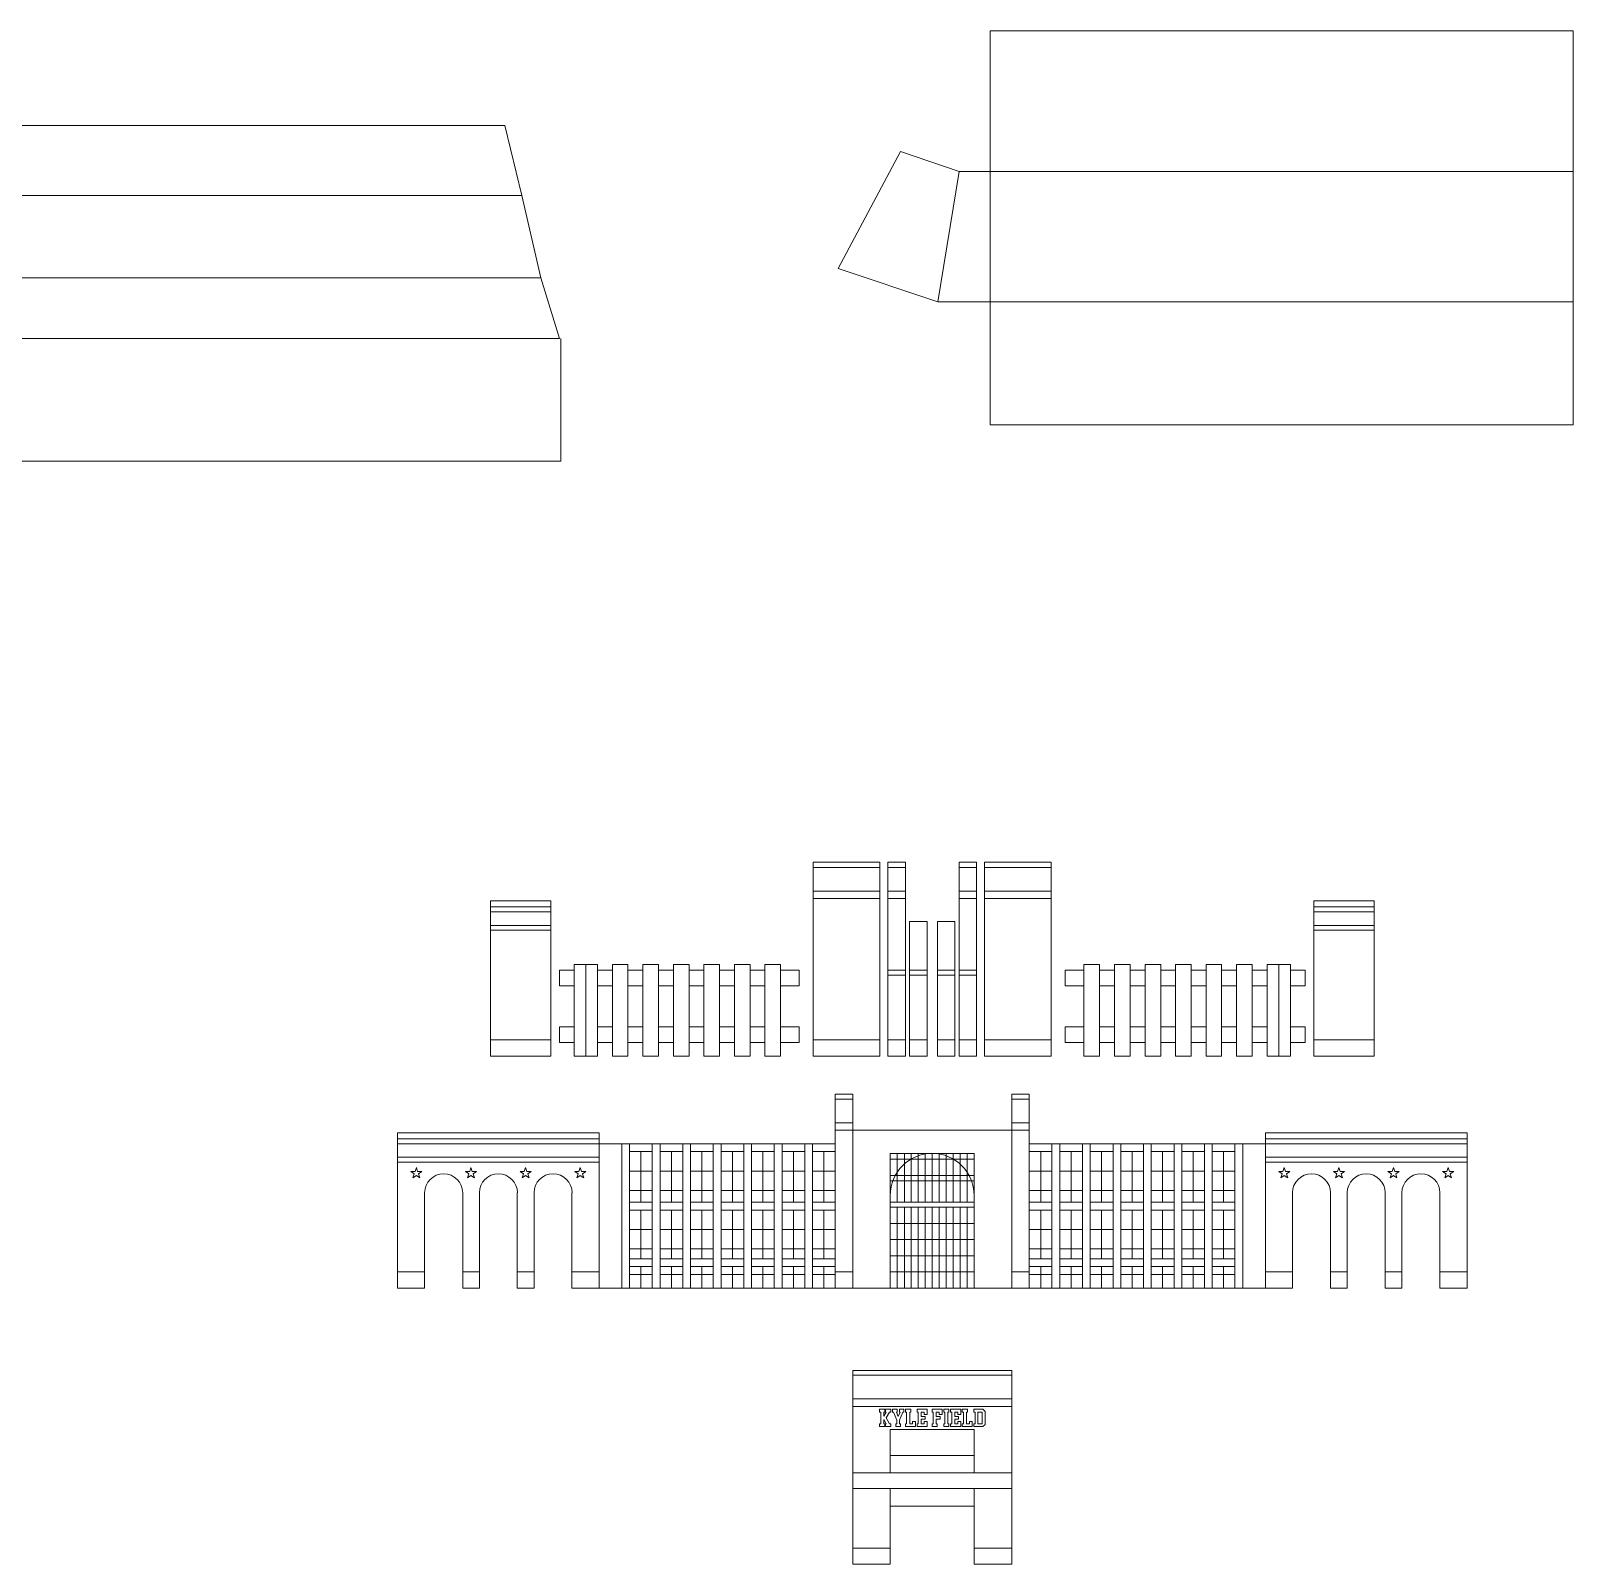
# Model space of a CAD drawing. Header units: inches. Extents: x -1530 to 385, y -443 to 699.
# Drawn here: x 107.73 to 118.02, y -25.13 to -14.9 of the extents above; entities that cross this region are included whole.
import ezdxf

# ---------------------------------------------------------------- set-up
doc = ezdxf.new("R2010")
doc.units = ezdxf.units.IN
doc.header["$LTSCALE"] = 0.5
doc.header["$MEASUREMENT"] = 0
for name, color, linetype, lineweight in [('03Cut', 5, 'Continuous', 0), ('04Score', 2, 'Continuous', 0), ('05Extra1', 6, 'Continuous', 0)]:
    doc.layers.add(name, color=color, linetype=linetype, lineweight=lineweight)

msp = doc.modelspace()

# ---------------------------------------------------------------- linework, layer by layer
at = {"layer": '03Cut'}
for p, q in [((114.13, -14.9), (118.021, -14.9)), ((114.13, -14.9), (114.13, -15.838)), ((118.021, -14.9), (118.021, -15.838)), ((106.892, -15.531), (110.891, -15.531)), ((110.891, -15.531), (111.003, -16)), ((113.532, -15.706), (113.116, -16.486)), ((113.532, -15.706), (113.924, -15.838)), ((113.924, -15.838), (114.13, -15.838)), ((114.13, -15.838), (118.021, -15.838)), ((118.021, -15.838), (118.021, -16.71)), ((106.594, -16), (111.003, -16)), ((111.003, -16), (111.131, -16.549)), ((105.447, -16.549), (111.131, -16.549)), ((111.131, -16.549), (111.256, -16.953)), ((113.116, -16.486), (113.78, -16.71)), ((114.13, -16.71), (113.78, -16.71)), ((114.13, -16.71), (118.021, -16.71)), ((114.13, -17.529), (114.13, -16.71)), ((118.021, -16.71), (118.021, -17.529)), ((106.427, -16.953), (111.256, -16.953)), ((111.265, -17.773), (111.265, -16.953)), ((114.13, -17.529), (118.021, -17.529)), ((106.817, -17.773), (111.265, -17.773)), ((112.949, -21.744), (112.949, -20.45)), ((113.394, -21.744), (113.394, -20.45)), ((113.447, -20.45), (113.565, -20.45)), ((113.447, -21.744), (113.447, -20.45)), ((113.565, -21.744), (113.565, -20.45)), ((114.039, -20.45), (113.922, -20.45)), ((113.922, -21.744), (113.922, -20.45)), ((114.039, -21.744), (114.039, -20.45)), ((114.093, -21.744), (114.093, -20.45)), ((114.538, -21.744), (114.538, -20.45)), ((110.795, -20.707), (111.197, -20.707)), ((110.795, -21.744), (110.795, -20.707)), ((111.197, -21.744), (111.197, -20.707)), ((116.692, -20.707), (116.29, -20.707)), ((116.29, -21.744), (116.29, -20.707)), ((116.692, -21.744), (116.692, -20.707)), ((113.592, -21.744), (113.592, -20.846)), ((113.709, -20.846), (113.592, -20.846)), ((113.709, -21.744), (113.709, -20.846)), ((113.778, -21.744), (113.778, -20.846)), ((113.778, -20.846), (113.895, -20.846)), ((113.895, -21.744), (113.895, -20.846)), ((111.254, -21.275), (111.254, -21.171)), ((111.254, -21.171), (111.353, -21.171)), ((111.353, -21.133), (111.431, -21.133)), ((111.353, -21.133), (111.353, -21.171)), ((111.431, -21.744), (111.431, -21.133)), ((111.431, -21.133), (111.509, -21.133)), ((111.509, -21.133), (111.509, -21.171)), ((111.509, -21.171), (111.609, -21.171)), ((111.609, -21.171), (111.609, -21.133)), ((111.609, -21.133), (111.712, -21.133)), ((111.712, -21.133), (111.712, -21.171)), ((111.712, -21.171), (111.812, -21.171)), ((111.812, -21.171), (111.812, -21.133)), ((111.812, -21.133), (111.916, -21.133)), ((111.916, -21.133), (111.916, -21.171)), ((111.916, -21.171), (112.016, -21.171)), ((112.016, -21.171), (112.016, -21.133)), ((112.016, -21.133), (112.12, -21.133)), ((112.12, -21.133), (112.12, -21.171)), ((112.12, -21.171), (112.219, -21.171)), ((112.219, -21.171), (112.219, -21.133)), ((112.219, -21.133), (112.323, -21.133)), ((112.323, -21.133), (112.323, -21.171)), ((112.323, -21.171), (112.423, -21.171)), ((112.423, -21.171), (112.423, -21.133)), ((112.423, -21.133), (112.527, -21.133)), ((112.527, -21.133), (112.527, -21.171)), ((112.527, -21.171), (112.626, -21.171)), ((112.626, -21.171), (112.626, -21.133)), ((112.626, -21.133), (112.73, -21.133)), ((112.73, -21.133), (112.73, -21.171)), ((112.73, -21.171), (112.856, -21.171)), ((112.856, -21.275), (112.856, -21.171)), ((114.756, -21.171), (114.631, -21.171)), ((114.631, -21.275), (114.631, -21.171)), ((114.756, -21.133), (114.756, -21.171)), ((114.86, -21.133), (114.756, -21.133)), ((114.86, -21.171), (114.86, -21.133)), ((114.96, -21.171), (114.86, -21.171)), ((114.96, -21.133), (114.96, -21.171)), ((115.064, -21.133), (114.96, -21.133)), ((115.064, -21.171), (115.064, -21.133)), ((115.164, -21.171), (115.064, -21.171)), ((115.164, -21.133), (115.164, -21.171)), ((115.268, -21.133), (115.164, -21.133)), ((115.268, -21.171), (115.268, -21.133)), ((115.367, -21.171), (115.268, -21.171)), ((115.367, -21.133), (115.367, -21.171)), ((115.471, -21.133), (115.367, -21.133)), ((115.471, -21.171), (115.471, -21.133)), ((115.571, -21.171), (115.471, -21.171)), ((115.571, -21.133), (115.571, -21.171)), ((115.675, -21.133), (115.571, -21.133)), ((115.675, -21.171), (115.675, -21.133)), ((115.774, -21.171), (115.675, -21.171)), ((115.774, -21.133), (115.774, -21.171)), ((115.878, -21.133), (115.774, -21.133)), ((115.878, -21.171), (115.878, -21.133)), ((115.978, -21.171), (115.878, -21.171)), ((115.978, -21.133), (115.978, -21.171)), ((116.056, -21.133), (115.978, -21.133)), ((116.056, -21.744), (116.056, -21.133)), ((116.134, -21.133), (116.056, -21.133)), ((116.134, -21.133), (116.134, -21.171)), ((116.232, -21.171), (116.134, -21.171)), ((116.232, -21.275), (116.232, -21.171)), ((111.353, -21.275), (111.254, -21.275)), ((111.353, -21.275), (111.353, -21.549)), ((111.509, -21.275), (111.509, -21.549)), ((111.509, -21.275), (111.609, -21.275)), ((111.609, -21.549), (111.609, -21.275)), ((111.712, -21.275), (111.712, -21.549)), ((111.712, -21.275), (111.812, -21.275)), ((111.812, -21.549), (111.812, -21.275)), ((111.916, -21.275), (111.916, -21.549)), ((111.916, -21.275), (112.016, -21.275)), ((112.016, -21.549), (112.016, -21.275)), ((112.12, -21.275), (112.12, -21.549)), ((112.12, -21.275), (112.219, -21.275)), ((112.219, -21.549), (112.219, -21.275)), ((112.323, -21.275), (112.323, -21.549)), ((112.323, -21.275), (112.423, -21.275)), ((112.423, -21.549), (112.423, -21.275)), ((112.527, -21.275), (112.527, -21.549)), ((112.527, -21.275), (112.626, -21.275)), ((112.626, -21.549), (112.626, -21.275)), ((112.73, -21.275), (112.73, -21.549)), ((112.73, -21.275), (112.856, -21.275)), ((114.756, -21.275), (114.631, -21.275)), ((114.756, -21.275), (114.756, -21.549)), ((114.86, -21.549), (114.86, -21.275)), ((114.96, -21.275), (114.86, -21.275)), ((114.96, -21.275), (114.96, -21.549)), ((115.064, -21.549), (115.064, -21.275)), ((115.164, -21.275), (115.064, -21.275)), ((115.164, -21.275), (115.164, -21.549)), ((115.268, -21.549), (115.268, -21.275)), ((115.367, -21.275), (115.268, -21.275)), ((115.367, -21.275), (115.367, -21.549)), ((115.471, -21.549), (115.471, -21.275)), ((115.571, -21.275), (115.471, -21.275)), ((115.571, -21.275), (115.571, -21.549)), ((115.675, -21.549), (115.675, -21.275)), ((115.774, -21.275), (115.675, -21.275)), ((115.774, -21.275), (115.774, -21.549)), ((115.878, -21.549), (115.878, -21.275)), ((115.978, -21.275), (115.878, -21.275)), ((115.978, -21.275), (115.978, -21.549)), ((116.134, -21.275), (116.134, -21.549)), ((116.134, -21.275), (116.232, -21.275)), ((111.254, -21.653), (111.254, -21.549)), ((111.254, -21.549), (111.353, -21.549)), ((111.509, -21.549), (111.609, -21.549)), ((111.712, -21.549), (111.812, -21.549)), ((111.916, -21.549), (112.016, -21.549)), ((112.12, -21.549), (112.219, -21.549)), ((112.323, -21.549), (112.423, -21.549)), ((112.527, -21.549), (112.626, -21.549)), ((112.73, -21.549), (112.856, -21.549)), ((112.856, -21.653), (112.856, -21.549)), ((114.756, -21.549), (114.631, -21.549)), ((114.631, -21.653), (114.631, -21.549)), ((114.96, -21.549), (114.86, -21.549)), ((115.164, -21.549), (115.064, -21.549)), ((115.367, -21.549), (115.268, -21.549)), ((115.571, -21.549), (115.471, -21.549)), ((115.774, -21.549), (115.675, -21.549)), ((115.978, -21.549), (115.878, -21.549)), ((116.232, -21.549), (116.134, -21.549)), ((116.232, -21.653), (116.232, -21.549)), ((111.353, -21.653), (111.254, -21.653)), ((111.353, -21.653), (111.353, -21.744)), ((111.509, -21.653), (111.509, -21.744)), ((111.509, -21.653), (111.609, -21.653)), ((111.609, -21.744), (111.609, -21.653)), ((111.712, -21.653), (111.712, -21.744)), ((111.712, -21.653), (111.812, -21.653)), ((111.812, -21.744), (111.812, -21.653)), ((111.916, -21.653), (111.916, -21.744)), ((111.916, -21.653), (112.016, -21.653)), ((112.016, -21.744), (112.016, -21.653)), ((112.12, -21.653), (112.12, -21.744)), ((112.12, -21.653), (112.219, -21.653)), ((112.219, -21.744), (112.219, -21.653)), ((112.323, -21.653), (112.323, -21.744)), ((112.323, -21.653), (112.423, -21.653)), ((112.423, -21.744), (112.423, -21.653)), ((112.527, -21.653), (112.527, -21.744)), ((112.527, -21.653), (112.626, -21.653)), ((112.626, -21.744), (112.626, -21.653)), ((112.73, -21.653), (112.73, -21.744)), ((112.73, -21.653), (112.856, -21.653)), ((114.756, -21.653), (114.631, -21.653)), ((114.756, -21.653), (114.756, -21.744)), ((114.86, -21.744), (114.86, -21.653)), ((114.96, -21.653), (114.86, -21.653)), ((114.96, -21.653), (114.96, -21.744)), ((115.064, -21.744), (115.064, -21.653)), ((115.164, -21.653), (115.064, -21.653)), ((115.164, -21.653), (115.164, -21.744)), ((115.268, -21.744), (115.268, -21.653)), ((115.367, -21.653), (115.268, -21.653)), ((115.367, -21.653), (115.367, -21.744)), ((115.471, -21.744), (115.471, -21.653)), ((115.571, -21.653), (115.471, -21.653)), ((115.571, -21.653), (115.571, -21.744)), ((115.675, -21.744), (115.675, -21.653)), ((115.774, -21.653), (115.675, -21.653)), ((115.774, -21.653), (115.774, -21.744)), ((115.878, -21.744), (115.878, -21.653)), ((115.978, -21.653), (115.878, -21.653)), ((115.978, -21.653), (115.978, -21.744)), ((116.134, -21.653), (116.134, -21.744)), ((116.134, -21.653), (116.232, -21.653)), ((111.197, -21.744), (110.795, -21.744)), ((111.197, -21.744), (110.971, -21.744)), ((111.431, -21.744), (111.353, -21.744)), ((111.431, -21.744), (111.509, -21.744)), ((111.609, -21.744), (111.712, -21.744)), ((111.812, -21.744), (111.916, -21.744)), ((112.016, -21.744), (112.12, -21.744)), ((112.219, -21.744), (112.323, -21.744)), ((112.423, -21.744), (112.527, -21.744)), ((112.626, -21.744), (112.73, -21.744)), ((113.394, -21.744), (112.949, -21.744)), ((113.447, -21.744), (113.565, -21.744)), ((113.592, -21.744), (113.709, -21.744)), ((113.895, -21.744), (113.778, -21.744)), ((114.039, -21.744), (113.922, -21.744)), ((114.093, -21.744), (114.538, -21.744)), ((114.86, -21.744), (114.756, -21.744)), ((115.064, -21.744), (114.96, -21.744)), ((115.268, -21.744), (115.164, -21.744)), ((115.471, -21.744), (115.367, -21.744)), ((115.675, -21.744), (115.571, -21.744)), ((115.878, -21.744), (115.774, -21.744)), ((116.056, -21.744), (115.978, -21.744)), ((116.056, -21.744), (116.134, -21.744)), ((116.29, -21.744), (116.516, -21.744)), ((116.29, -21.744), (116.692, -21.744)), ((113.096, -21.998), (113.096, -23.292)), ((113.096, -21.998), (113.213, -21.998)), ((113.213, -21.998), (113.213, -22.239)), ((114.274, -21.998), (114.274, -22.239)), ((114.274, -21.998), (114.391, -21.998)), ((114.391, -21.998), (114.391, -23.292)), ((110.174, -22.255), (110.174, -23.292)), ((110.174, -22.255), (111.519, -22.255)), ((111.519, -22.255), (111.519, -23.292)), ((111.519, -22.329), (111.671, -22.329)), ((111.671, -22.329), (111.723, -22.329)), ((111.723, -22.329), (111.874, -22.329)), ((111.874, -22.329), (111.926, -22.329)), ((111.926, -22.329), (112.078, -22.329)), ((112.078, -22.329), (112.13, -22.329)), ((112.13, -22.329), (112.281, -22.329)), ((112.281, -22.329), (112.334, -22.329)), ((112.334, -22.329), (112.485, -22.329)), ((112.485, -22.329), (112.537, -22.329)), ((112.537, -22.329), (112.689, -22.329)), ((112.689, -22.329), (112.741, -22.329)), ((112.741, -22.329), (112.892, -22.329)), ((112.892, -22.329), (112.944, -22.329)), ((112.944, -22.329), (113.096, -22.329)), ((113.213, -22.239), (114.274, -22.239)), ((114.542, -22.329), (114.391, -22.329)), ((114.595, -22.329), (114.542, -22.329)), ((114.746, -22.329), (114.595, -22.329)), ((114.798, -22.329), (114.746, -22.329)), ((114.95, -22.329), (114.798, -22.329)), ((115.002, -22.329), (114.95, -22.329)), ((115.153, -22.329), (115.002, -22.329)), ((115.205, -22.329), (115.153, -22.329)), ((115.357, -22.329), (115.205, -22.329)), ((115.409, -22.329), (115.357, -22.329)), ((115.56, -22.329), (115.409, -22.329)), ((115.612, -22.329), (115.56, -22.329)), ((115.764, -22.329), (115.612, -22.329)), ((115.816, -22.329), (115.764, -22.329)), ((115.968, -22.329), (115.816, -22.329)), ((115.968, -22.255), (115.968, -23.292)), ((117.313, -22.255), (115.968, -22.255)), ((117.313, -22.255), (117.313, -23.292)), ((110.355, -22.656), (110.355, -23.292)), ((110.609, -22.656), (110.609, -23.292)), ((110.72, -22.656), (110.72, -23.292)), ((110.973, -22.656), (110.973, -23.292)), ((111.085, -22.656), (111.085, -23.292)), ((111.338, -22.656), (111.338, -23.292)), ((116.149, -22.656), (116.149, -23.292)), ((116.402, -22.656), (116.402, -23.292)), ((116.513, -22.656), (116.513, -23.292)), ((116.767, -22.656), (116.767, -23.292)), ((116.878, -22.656), (116.878, -23.292)), ((117.131, -22.656), (117.131, -23.292)), ((110.174, -23.292), (110.355, -23.292)), ((110.609, -23.292), (110.72, -23.292)), ((110.973, -23.292), (111.085, -23.292)), ((111.338, -23.292), (116.149, -23.292)), ((116.402, -23.292), (116.513, -23.292)), ((116.767, -23.292), (116.878, -23.292)), ((117.131, -23.292), (117.313, -23.292)), ((113.213, -23.841), (113.213, -25.135)), ((114.274, -23.841), (113.213, -23.841)), ((114.274, -23.841), (114.274, -25.135)), ((113.463, -24.526), (113.463, -24.236)), ((113.463, -24.236), (114.024, -24.236)), ((114.024, -24.526), (114.024, -24.236)), ((113.463, -24.409), (114.024, -24.409)), ((113.463, -24.526), (114.024, -24.526)), ((113.463, -25.135), (113.463, -24.63)), ((114.024, -24.63), (113.463, -24.63)), ((114.024, -25.135), (114.024, -24.63)), ((114.024, -24.747), (113.463, -24.747)), ((113.463, -25.135), (113.213, -25.135)), ((114.274, -25.135), (114.024, -25.135))]:
    msp.add_line(p, q, dxfattribs=at)
for centre in [(110.482, -22.656), (110.847, -22.656), (111.212, -22.656), (116.275, -22.656), (116.64, -22.656), (117.005, -22.656)]:
    msp.add_arc(centre, 0.127, 0, 180, dxfattribs=at)
at = {"layer": '04Score'}
for p, q in [((113.924, -15.838), (113.78, -16.71)), ((114.13, -16.71), (114.13, -15.838)), ((113.394, -20.484), (112.949, -20.484)), ((113.565, -20.484), (113.447, -20.484)), ((113.922, -20.484), (114.039, -20.484)), ((114.093, -20.484), (114.538, -20.484)), ((113.394, -20.642), (112.949, -20.642)), ((113.394, -20.691), (112.949, -20.691)), ((113.565, -20.642), (113.447, -20.642)), ((113.565, -20.691), (113.447, -20.691)), ((113.922, -20.642), (114.039, -20.642)), ((113.922, -20.691), (114.039, -20.691)), ((114.093, -20.642), (114.538, -20.642)), ((114.093, -20.691), (114.538, -20.691)), ((111.197, -20.748), (110.795, -20.748)), ((111.197, -20.781), (110.795, -20.781)), ((116.29, -20.748), (116.692, -20.748)), ((116.29, -20.781), (116.692, -20.781)), ((111.197, -20.871), (110.795, -20.871)), ((116.29, -20.871), (116.692, -20.871)), ((111.197, -20.904), (110.795, -20.904)), ((116.29, -20.904), (116.692, -20.904)), ((111.353, -21.171), (111.353, -21.275)), ((111.509, -21.171), (111.509, -21.275)), ((111.609, -21.171), (111.609, -21.275)), ((111.712, -21.171), (111.712, -21.275)), ((111.812, -21.171), (111.812, -21.275)), ((111.916, -21.171), (111.916, -21.275)), ((112.016, -21.171), (112.016, -21.275)), ((112.12, -21.171), (112.12, -21.275)), ((112.219, -21.171), (112.219, -21.275)), ((112.323, -21.171), (112.323, -21.275)), ((112.423, -21.171), (112.423, -21.275)), ((112.527, -21.171), (112.527, -21.275)), ((112.626, -21.171), (112.626, -21.275)), ((112.73, -21.171), (112.73, -21.275)), ((113.565, -21.171), (113.447, -21.171)), ((113.565, -21.204), (113.447, -21.204)), ((113.709, -21.171), (113.592, -21.171)), ((113.709, -21.204), (113.592, -21.204)), ((113.778, -21.171), (113.895, -21.171)), ((113.778, -21.204), (113.895, -21.204)), ((113.922, -21.171), (114.039, -21.171)), ((113.922, -21.204), (114.039, -21.204)), ((114.756, -21.171), (114.756, -21.275)), ((114.86, -21.171), (114.86, -21.275)), ((114.96, -21.171), (114.96, -21.275)), ((115.064, -21.171), (115.064, -21.275)), ((115.164, -21.171), (115.164, -21.275)), ((115.268, -21.171), (115.268, -21.275)), ((115.367, -21.171), (115.367, -21.275)), ((115.471, -21.171), (115.471, -21.275)), ((115.571, -21.171), (115.571, -21.275)), ((115.675, -21.171), (115.675, -21.275)), ((115.774, -21.171), (115.774, -21.275)), ((115.878, -21.171), (115.878, -21.275)), ((115.978, -21.171), (115.978, -21.275)), ((116.134, -21.171), (116.134, -21.275)), ((111.353, -21.549), (111.353, -21.653)), ((111.509, -21.549), (111.509, -21.653)), ((111.609, -21.549), (111.609, -21.653)), ((111.712, -21.549), (111.712, -21.653)), ((111.812, -21.549), (111.812, -21.653)), ((111.916, -21.549), (111.916, -21.653)), ((112.016, -21.549), (112.016, -21.653)), ((112.12, -21.549), (112.12, -21.653)), ((112.219, -21.549), (112.219, -21.653)), ((112.323, -21.549), (112.323, -21.653)), ((112.423, -21.549), (112.423, -21.653)), ((112.527, -21.549), (112.527, -21.653)), ((112.626, -21.549), (112.626, -21.653)), ((112.73, -21.549), (112.73, -21.653)), ((114.756, -21.549), (114.756, -21.653)), ((114.86, -21.549), (114.86, -21.653)), ((114.96, -21.549), (114.96, -21.653)), ((115.064, -21.549), (115.064, -21.653)), ((115.164, -21.549), (115.164, -21.653)), ((115.268, -21.549), (115.268, -21.653)), ((115.367, -21.549), (115.367, -21.653)), ((115.471, -21.549), (115.471, -21.653)), ((115.571, -21.549), (115.571, -21.653)), ((115.675, -21.549), (115.675, -21.653)), ((115.774, -21.549), (115.774, -21.653)), ((115.878, -21.549), (115.878, -21.653)), ((115.978, -21.549), (115.978, -21.653)), ((116.134, -21.549), (116.134, -21.653)), ((110.795, -21.636), (111.197, -21.636)), ((113.394, -21.636), (112.949, -21.636)), ((113.565, -21.636), (113.447, -21.636)), ((113.709, -21.636), (113.592, -21.636)), ((113.778, -21.636), (113.895, -21.636)), ((113.922, -21.636), (114.039, -21.636)), ((114.093, -21.636), (114.538, -21.636)), ((116.692, -21.636), (116.29, -21.636)), ((113.213, -22.032), (113.096, -22.032)), ((114.391, -22.032), (114.274, -22.032)), ((113.213, -22.19), (113.096, -22.19)), ((114.391, -22.19), (114.274, -22.19)), ((111.519, -22.295), (110.174, -22.295)), ((111.519, -22.329), (110.174, -22.329)), ((111.671, -22.329), (111.671, -23.292)), ((111.723, -22.381), (111.723, -22.329)), ((111.874, -22.381), (111.874, -22.329)), ((111.926, -22.381), (111.926, -22.329)), ((112.078, -22.381), (112.078, -22.329)), ((112.13, -22.381), (112.13, -22.329)), ((112.281, -22.381), (112.281, -22.329)), ((112.334, -22.381), (112.334, -22.329)), ((112.485, -22.381), (112.485, -22.329)), ((112.537, -22.381), (112.537, -22.329)), ((112.689, -22.381), (112.689, -22.329)), ((112.741, -22.381), (112.741, -22.329)), ((112.892, -22.381), (112.892, -22.329)), ((112.944, -22.381), (112.944, -22.329)), ((113.213, -22.239), (113.096, -22.239)), ((113.213, -22.239), (113.213, -23.292)), ((114.391, -22.239), (114.274, -22.239)), ((114.274, -22.239), (114.274, -23.292)), ((114.542, -22.381), (114.542, -22.329)), ((114.595, -22.381), (114.595, -22.329)), ((114.746, -22.381), (114.746, -22.329)), ((114.798, -22.381), (114.798, -22.329)), ((114.95, -22.381), (114.95, -22.329)), ((115.002, -22.381), (115.002, -22.329)), ((115.153, -22.381), (115.153, -22.329)), ((115.205, -22.381), (115.205, -22.329)), ((115.357, -22.381), (115.357, -22.329)), ((115.409, -22.381), (115.409, -22.329)), ((115.56, -22.381), (115.56, -22.329)), ((115.612, -22.381), (115.612, -22.329)), ((115.764, -22.381), (115.764, -22.329)), ((115.816, -22.329), (115.816, -23.292)), ((117.313, -22.295), (115.968, -22.295)), ((117.313, -22.329), (115.968, -22.329)), ((111.519, -22.418), (110.174, -22.418)), ((111.723, -22.381), (111.723, -22.718)), ((111.723, -22.381), (111.874, -22.381)), ((111.799, -22.718), (111.799, -22.381)), ((111.874, -22.718), (111.874, -22.381)), ((111.926, -22.381), (111.926, -22.718)), ((111.926, -22.381), (112.078, -22.381)), ((112.002, -22.718), (112.002, -22.381)), ((112.078, -22.718), (112.078, -22.381)), ((112.13, -22.381), (112.13, -22.718)), ((112.13, -22.381), (112.281, -22.381)), ((112.206, -22.718), (112.206, -22.381)), ((112.281, -22.718), (112.281, -22.381)), ((112.334, -22.381), (112.334, -22.718)), ((112.334, -22.381), (112.485, -22.381)), ((112.409, -22.718), (112.409, -22.381)), ((112.485, -22.718), (112.485, -22.381)), ((112.537, -22.381), (112.537, -22.718)), ((112.537, -22.381), (112.689, -22.381)), ((112.613, -22.718), (112.613, -22.381)), ((112.689, -22.718), (112.689, -22.381)), ((112.741, -22.381), (112.741, -22.718)), ((112.741, -22.381), (112.892, -22.381)), ((112.817, -22.718), (112.817, -22.381)), ((112.892, -22.718), (112.892, -22.381)), ((112.944, -22.381), (112.944, -22.718)), ((112.944, -22.381), (113.096, -22.381)), ((113.02, -22.718), (113.02, -22.381)), ((113.463, -23.292), (113.463, -22.393)), ((113.463, -22.393), (114.024, -22.393)), ((114.024, -22.431), (113.463, -22.431)), ((113.51, -22.718), (113.51, -22.393)), ((113.557, -22.718), (113.557, -22.393)), ((113.603, -22.718), (113.603, -22.393)), ((113.65, -22.718), (113.65, -22.393)), ((113.697, -22.718), (113.697, -22.393)), ((113.743, -22.393), (113.743, -22.718)), ((113.79, -22.718), (113.79, -22.393)), ((113.837, -22.718), (113.837, -22.393)), ((113.883, -22.718), (113.883, -22.393)), ((113.93, -22.718), (113.93, -22.393)), ((113.977, -22.718), (113.977, -22.393)), ((114.024, -23.292), (114.024, -22.393)), ((114.542, -22.381), (114.391, -22.381)), ((114.467, -22.718), (114.467, -22.381)), ((114.542, -22.381), (114.542, -22.718)), ((114.595, -22.718), (114.595, -22.381)), ((114.746, -22.381), (114.595, -22.381)), ((114.67, -22.718), (114.67, -22.381)), ((114.746, -22.381), (114.746, -22.718)), ((114.798, -22.718), (114.798, -22.381)), ((114.95, -22.381), (114.798, -22.381)), ((114.874, -22.718), (114.874, -22.381)), ((114.95, -22.381), (114.95, -22.718)), ((115.002, -22.718), (115.002, -22.381)), ((115.153, -22.381), (115.002, -22.381)), ((115.077, -22.718), (115.077, -22.381)), ((115.153, -22.381), (115.153, -22.718)), ((115.205, -22.718), (115.205, -22.381)), ((115.357, -22.381), (115.205, -22.381)), ((115.281, -22.718), (115.281, -22.381)), ((115.357, -22.381), (115.357, -22.718)), ((115.409, -22.718), (115.409, -22.381)), ((115.56, -22.381), (115.409, -22.381)), ((115.485, -22.718), (115.485, -22.381)), ((115.56, -22.381), (115.56, -22.718)), ((115.612, -22.718), (115.612, -22.381)), ((115.764, -22.381), (115.612, -22.381)), ((115.688, -22.718), (115.688, -22.381)), ((115.764, -22.381), (115.764, -22.718)), ((117.313, -22.418), (115.968, -22.418)), ((111.519, -22.452), (110.174, -22.452)), ((111.723, -22.511), (111.874, -22.511)), ((111.926, -22.511), (112.078, -22.511)), ((112.13, -22.511), (112.281, -22.511)), ((112.334, -22.511), (112.485, -22.511)), ((112.537, -22.511), (112.689, -22.511)), ((112.741, -22.511), (112.892, -22.511)), ((112.944, -22.511), (113.096, -22.511)), ((114.024, -22.541), (113.463, -22.541)), ((114.542, -22.511), (114.391, -22.511)), ((114.746, -22.511), (114.595, -22.511)), ((114.95, -22.511), (114.798, -22.511)), ((115.153, -22.511), (115.002, -22.511)), ((115.357, -22.511), (115.205, -22.511)), ((115.56, -22.511), (115.409, -22.511)), ((115.764, -22.511), (115.612, -22.511)), ((117.313, -22.452), (115.968, -22.452)), ((111.874, -22.641), (111.723, -22.641)), ((112.078, -22.641), (111.926, -22.641)), ((112.281, -22.641), (112.13, -22.641)), ((112.485, -22.641), (112.334, -22.641)), ((112.689, -22.641), (112.537, -22.641)), ((112.892, -22.641), (112.741, -22.641)), ((113.096, -22.641), (112.944, -22.641)), ((114.024, -22.575), (113.463, -22.575)), ((114.391, -22.641), (114.542, -22.641)), ((114.595, -22.641), (114.746, -22.641)), ((114.798, -22.641), (114.95, -22.641)), ((115.002, -22.641), (115.153, -22.641)), ((115.205, -22.641), (115.357, -22.641)), ((115.409, -22.641), (115.56, -22.641)), ((115.612, -22.641), (115.764, -22.641)), ((111.723, -22.718), (111.874, -22.718)), ((111.723, -22.718), (111.723, -22.771)), ((111.874, -22.718), (111.874, -22.771)), ((111.926, -22.718), (112.078, -22.718)), ((111.926, -22.718), (111.926, -22.771)), ((112.078, -22.718), (112.078, -22.771)), ((112.13, -22.718), (112.281, -22.718)), ((112.13, -22.718), (112.13, -22.771)), ((112.281, -22.718), (112.281, -22.771)), ((112.334, -22.718), (112.485, -22.718)), ((112.334, -22.718), (112.334, -22.771)), ((112.485, -22.718), (112.485, -22.771)), ((112.537, -22.718), (112.689, -22.718)), ((112.537, -22.718), (112.537, -22.771)), ((112.689, -22.718), (112.689, -22.771)), ((112.741, -22.718), (112.892, -22.718)), ((112.741, -22.718), (112.741, -22.771)), ((112.892, -22.718), (112.892, -22.771)), ((112.944, -22.718), (113.096, -22.718)), ((112.944, -22.718), (112.944, -22.771)), ((114.024, -22.718), (113.463, -22.718)), ((114.024, -22.752), (113.463, -22.752)), ((113.51, -23.292), (113.51, -22.752)), ((113.557, -23.292), (113.557, -22.752)), ((113.603, -23.292), (113.603, -22.752)), ((113.65, -23.292), (113.65, -22.752)), ((113.697, -23.292), (113.697, -22.752)), ((113.743, -22.752), (113.743, -23.292)), ((113.79, -23.292), (113.79, -22.752)), ((113.837, -23.292), (113.837, -22.752)), ((113.883, -23.292), (113.883, -22.752)), ((113.93, -23.292), (113.93, -22.752)), ((113.977, -23.292), (113.977, -22.752)), ((114.542, -22.718), (114.391, -22.718)), ((114.542, -22.718), (114.542, -22.771)), ((114.746, -22.718), (114.595, -22.718)), ((114.595, -22.718), (114.595, -22.771)), ((114.746, -22.718), (114.746, -22.771)), ((114.95, -22.718), (114.798, -22.718)), ((114.798, -22.718), (114.798, -22.771)), ((114.95, -22.718), (114.95, -22.771)), ((115.153, -22.718), (115.002, -22.718)), ((115.002, -22.718), (115.002, -22.771)), ((115.153, -22.718), (115.153, -22.771)), ((115.357, -22.718), (115.205, -22.718)), ((115.205, -22.718), (115.205, -22.771)), ((115.357, -22.718), (115.357, -22.771)), ((115.56, -22.718), (115.409, -22.718)), ((115.409, -22.718), (115.409, -22.771)), ((115.56, -22.718), (115.56, -22.771)), ((115.764, -22.718), (115.612, -22.718)), ((115.612, -22.718), (115.612, -22.771)), ((115.764, -22.718), (115.764, -22.771)), ((111.723, -22.771), (111.723, -23.097)), ((111.723, -22.771), (111.874, -22.771)), ((111.799, -23.097), (111.799, -22.771)), ((111.874, -23.097), (111.874, -22.771)), ((111.926, -22.771), (111.926, -23.097)), ((111.926, -22.771), (112.078, -22.771)), ((112.002, -23.097), (112.002, -22.771)), ((112.078, -23.097), (112.078, -22.771)), ((112.13, -22.771), (112.13, -23.097)), ((112.13, -22.771), (112.281, -22.771)), ((112.206, -23.097), (112.206, -22.771)), ((112.281, -23.097), (112.281, -22.771)), ((112.334, -22.771), (112.334, -23.097)), ((112.334, -22.771), (112.485, -22.771)), ((112.409, -23.097), (112.409, -22.771)), ((112.485, -23.097), (112.485, -22.771)), ((112.537, -22.771), (112.537, -23.097)), ((112.537, -22.771), (112.689, -22.771)), ((112.613, -23.097), (112.613, -22.771)), ((112.689, -23.097), (112.689, -22.771)), ((112.741, -22.771), (112.741, -23.097)), ((112.741, -22.771), (112.892, -22.771)), ((112.817, -23.097), (112.817, -22.771)), ((112.892, -23.097), (112.892, -22.771)), ((112.944, -22.771), (112.944, -23.097)), ((112.944, -22.771), (113.096, -22.771)), ((113.02, -23.097), (113.02, -22.771)), ((114.542, -22.771), (114.391, -22.771)), ((114.467, -23.097), (114.467, -22.771)), ((114.542, -22.771), (114.542, -23.097)), ((114.595, -23.097), (114.595, -22.771)), ((114.746, -22.771), (114.595, -22.771)), ((114.67, -23.097), (114.67, -22.771)), ((114.746, -22.771), (114.746, -23.097)), ((114.798, -23.097), (114.798, -22.771)), ((114.95, -22.771), (114.798, -22.771)), ((114.874, -23.097), (114.874, -22.771)), ((114.95, -22.771), (114.95, -23.097)), ((115.002, -23.097), (115.002, -22.771)), ((115.153, -22.771), (115.002, -22.771)), ((115.077, -23.097), (115.077, -22.771)), ((115.153, -22.771), (115.153, -23.097)), ((115.205, -23.097), (115.205, -22.771)), ((115.357, -22.771), (115.205, -22.771)), ((115.281, -23.097), (115.281, -22.771)), ((115.357, -22.771), (115.357, -23.097)), ((115.409, -23.097), (115.409, -22.771)), ((115.56, -22.771), (115.409, -22.771)), ((115.485, -23.097), (115.485, -22.771)), ((115.56, -22.771), (115.56, -23.097)), ((115.612, -23.097), (115.612, -22.771)), ((115.764, -22.771), (115.612, -22.771)), ((115.688, -23.097), (115.688, -22.771)), ((115.764, -22.771), (115.764, -23.097)), ((111.723, -22.901), (111.874, -22.901)), ((111.926, -22.901), (112.078, -22.901)), ((112.13, -22.901), (112.281, -22.901)), ((112.334, -22.901), (112.485, -22.901)), ((112.537, -22.901), (112.689, -22.901)), ((112.741, -22.901), (112.892, -22.901)), ((112.944, -22.901), (113.096, -22.901)), ((114.024, -22.86), (113.463, -22.86)), ((114.542, -22.901), (114.391, -22.901)), ((114.746, -22.901), (114.595, -22.901)), ((114.95, -22.901), (114.798, -22.901)), ((115.153, -22.901), (115.002, -22.901)), ((115.357, -22.901), (115.205, -22.901)), ((115.56, -22.901), (115.409, -22.901)), ((115.764, -22.901), (115.612, -22.901)), ((111.874, -23.03), (111.723, -23.03)), ((112.078, -23.03), (111.926, -23.03)), ((112.281, -23.03), (112.13, -23.03)), ((112.485, -23.03), (112.334, -23.03)), ((112.689, -23.03), (112.537, -23.03)), ((112.892, -23.03), (112.741, -23.03)), ((113.096, -23.03), (112.944, -23.03)), ((114.024, -22.968), (113.463, -22.968)), ((114.391, -23.03), (114.542, -23.03)), ((114.595, -23.03), (114.746, -23.03)), ((114.798, -23.03), (114.95, -23.03)), ((115.002, -23.03), (115.153, -23.03)), ((115.205, -23.03), (115.357, -23.03)), ((115.409, -23.03), (115.56, -23.03)), ((115.612, -23.03), (115.764, -23.03)), ((111.723, -23.097), (111.874, -23.097)), ((111.723, -23.097), (111.723, -23.149)), ((111.723, -23.149), (111.723, -23.292)), ((111.723, -23.149), (111.874, -23.149)), ((111.799, -23.149), (111.799, -23.292)), ((111.874, -23.097), (111.874, -23.149)), ((111.874, -23.292), (111.874, -23.149)), ((111.926, -23.097), (112.078, -23.097)), ((111.926, -23.097), (111.926, -23.149)), ((111.926, -23.149), (111.926, -23.292)), ((111.926, -23.149), (112.078, -23.149)), ((112.002, -23.149), (112.002, -23.292)), ((112.078, -23.097), (112.078, -23.149)), ((112.078, -23.292), (112.078, -23.149)), ((112.13, -23.097), (112.281, -23.097)), ((112.13, -23.097), (112.13, -23.149)), ((112.13, -23.149), (112.13, -23.292)), ((112.13, -23.149), (112.281, -23.149)), ((112.206, -23.149), (112.206, -23.292)), ((112.281, -23.097), (112.281, -23.149)), ((112.281, -23.292), (112.281, -23.149)), ((112.334, -23.097), (112.485, -23.097)), ((112.334, -23.097), (112.334, -23.149)), ((112.334, -23.149), (112.334, -23.292)), ((112.334, -23.149), (112.485, -23.149)), ((112.409, -23.149), (112.409, -23.292)), ((112.485, -23.097), (112.485, -23.149)), ((112.485, -23.292), (112.485, -23.149)), ((112.537, -23.097), (112.689, -23.097)), ((112.537, -23.097), (112.537, -23.149)), ((112.537, -23.149), (112.537, -23.292)), ((112.537, -23.149), (112.689, -23.149)), ((112.613, -23.149), (112.613, -23.292)), ((112.689, -23.097), (112.689, -23.149)), ((112.689, -23.292), (112.689, -23.149)), ((112.741, -23.097), (112.892, -23.097)), ((112.741, -23.097), (112.741, -23.149)), ((112.741, -23.149), (112.741, -23.292)), ((112.741, -23.149), (112.892, -23.149)), ((112.817, -23.149), (112.817, -23.292)), ((112.892, -23.097), (112.892, -23.149)), ((112.892, -23.292), (112.892, -23.149)), ((112.944, -23.097), (113.096, -23.097)), ((112.944, -23.097), (112.944, -23.149)), ((112.944, -23.149), (112.944, -23.292)), ((112.944, -23.149), (113.096, -23.149)), ((113.02, -23.149), (113.02, -23.292)), ((114.024, -23.076), (113.463, -23.076)), ((114.542, -23.097), (114.391, -23.097)), ((114.542, -23.149), (114.391, -23.149)), ((114.467, -23.149), (114.467, -23.292)), ((114.542, -23.097), (114.542, -23.149)), ((114.542, -23.149), (114.542, -23.292)), ((114.746, -23.097), (114.595, -23.097)), ((114.595, -23.097), (114.595, -23.149)), ((114.595, -23.292), (114.595, -23.149)), ((114.746, -23.149), (114.595, -23.149)), ((114.67, -23.149), (114.67, -23.292)), ((114.746, -23.097), (114.746, -23.149)), ((114.746, -23.149), (114.746, -23.292)), ((114.95, -23.097), (114.798, -23.097)), ((114.798, -23.097), (114.798, -23.149)), ((114.798, -23.292), (114.798, -23.149)), ((114.95, -23.149), (114.798, -23.149)), ((114.874, -23.149), (114.874, -23.292)), ((114.95, -23.097), (114.95, -23.149)), ((114.95, -23.149), (114.95, -23.292)), ((115.153, -23.097), (115.002, -23.097)), ((115.002, -23.097), (115.002, -23.149)), ((115.002, -23.292), (115.002, -23.149)), ((115.153, -23.149), (115.002, -23.149)), ((115.077, -23.149), (115.077, -23.292)), ((115.153, -23.097), (115.153, -23.149)), ((115.153, -23.149), (115.153, -23.292)), ((115.357, -23.097), (115.205, -23.097)), ((115.205, -23.097), (115.205, -23.149)), ((115.205, -23.292), (115.205, -23.149)), ((115.357, -23.149), (115.205, -23.149)), ((115.281, -23.149), (115.281, -23.292)), ((115.357, -23.097), (115.357, -23.149)), ((115.357, -23.149), (115.357, -23.292)), ((115.56, -23.097), (115.409, -23.097)), ((115.409, -23.097), (115.409, -23.149)), ((115.409, -23.292), (115.409, -23.149)), ((115.56, -23.149), (115.409, -23.149)), ((115.485, -23.149), (115.485, -23.292)), ((115.56, -23.097), (115.56, -23.149)), ((115.56, -23.149), (115.56, -23.292)), ((115.764, -23.097), (115.612, -23.097)), ((115.612, -23.097), (115.612, -23.149)), ((115.612, -23.292), (115.612, -23.149)), ((115.764, -23.149), (115.612, -23.149)), ((115.688, -23.149), (115.688, -23.292)), ((115.764, -23.097), (115.764, -23.149)), ((115.764, -23.149), (115.764, -23.292)), ((110.174, -23.184), (110.355, -23.184)), ((110.609, -23.184), (110.72, -23.184)), ((110.973, -23.184), (111.085, -23.184)), ((111.338, -23.184), (111.519, -23.184)), ((111.874, -23.201), (111.723, -23.201)), ((112.078, -23.201), (111.926, -23.201)), ((112.281, -23.201), (112.13, -23.201)), ((112.485, -23.201), (112.334, -23.201)), ((112.689, -23.201), (112.537, -23.201)), ((112.892, -23.201), (112.741, -23.201)), ((113.096, -23.201), (112.944, -23.201)), ((113.213, -23.184), (113.096, -23.184)), ((114.024, -23.184), (113.463, -23.184)), ((114.274, -23.184), (114.391, -23.184)), ((114.391, -23.201), (114.542, -23.201)), ((114.595, -23.201), (114.746, -23.201)), ((114.798, -23.201), (114.95, -23.201)), ((115.002, -23.201), (115.153, -23.201)), ((115.205, -23.201), (115.357, -23.201)), ((115.409, -23.201), (115.56, -23.201)), ((115.612, -23.201), (115.764, -23.201)), ((115.968, -23.184), (116.149, -23.184)), ((116.402, -23.184), (116.513, -23.184)), ((116.767, -23.184), (116.878, -23.184)), ((117.131, -23.184), (117.313, -23.184)), ((114.274, -23.874), (113.213, -23.874)), ((114.274, -24.032), (113.213, -24.032)), ((114.274, -24.082), (113.213, -24.082)), ((113.463, -24.526), (113.213, -24.526)), ((114.274, -24.526), (114.024, -24.526)), ((113.463, -24.63), (113.213, -24.63)), ((114.274, -24.63), (114.024, -24.63)), ((113.213, -25.027), (113.463, -25.027)), ((114.274, -25.027), (114.024, -25.027))]:
    msp.add_line(p, q, dxfattribs=at)
for points in [[(110.3, -22.487), (110.308, -22.513), (110.337, -22.513), (110.314, -22.53), (110.322, -22.557), (110.3, -22.54), (110.277, -22.557), (110.285, -22.53), (110.263, -22.513), (110.291, -22.513)], [(110.664, -22.487), (110.656, -22.513), (110.627, -22.513), (110.65, -22.53), (110.641, -22.557), (110.664, -22.54), (110.687, -22.557), (110.678, -22.53), (110.701, -22.513), (110.673, -22.513)], [(111.029, -22.487), (111.02, -22.513), (110.992, -22.513), (111.015, -22.53), (111.006, -22.557), (111.029, -22.54), (111.052, -22.557), (111.043, -22.53), (111.066, -22.513), (111.038, -22.513)], [(111.394, -22.487), (111.385, -22.513), (111.357, -22.513), (111.38, -22.53), (111.371, -22.557), (111.394, -22.54), (111.417, -22.557), (111.408, -22.53), (111.431, -22.513), (111.403, -22.513)], [(116.093, -22.487), (116.102, -22.513), (116.13, -22.513), (116.107, -22.53), (116.116, -22.557), (116.093, -22.54), (116.07, -22.557), (116.079, -22.53), (116.056, -22.513), (116.084, -22.513)], [(116.458, -22.487), (116.449, -22.513), (116.421, -22.513), (116.444, -22.53), (116.435, -22.557), (116.458, -22.54), (116.481, -22.557), (116.472, -22.53), (116.495, -22.513), (116.466, -22.513)], [(116.822, -22.487), (116.814, -22.513), (116.785, -22.513), (116.808, -22.53), (116.8, -22.557), (116.822, -22.54), (116.845, -22.557), (116.837, -22.53), (116.859, -22.513), (116.831, -22.513)], [(117.187, -22.487), (117.179, -22.513), (117.15, -22.513), (117.173, -22.53), (117.164, -22.557), (117.187, -22.54), (117.21, -22.557), (117.201, -22.53), (117.224, -22.513), (117.196, -22.513)]]:
    msp.add_lwpolyline(points, close=True, dxfattribs=at)
at = {"layer": '04Score', "color": 2, "lineweight": 0}
for points in [[(113.426, -24.1), (113.391, -24.1), (113.391, -24.12), (113.399, -24.12), (113.399, -24.198), (113.391, -24.198), (113.391, -24.217), (113.426, -24.217), (113.426, -24.198), (113.419, -24.198), (113.419, -24.17)], [(113.419, -24.148), (113.419, -24.12), (113.426, -24.12), (113.426, -24.1)], [(113.467, -24.1), (113.432, -24.1), (113.432, -24.12), (113.436, -24.12), (113.419, -24.148)], [(113.419, -24.17), (113.436, -24.198), (113.432, -24.198), (113.432, -24.217), (113.467, -24.217), (113.467, -24.198), (113.458, -24.198), (113.435, -24.159)], [(113.419, -24.17), (113.436, -24.198), (113.432, -24.198), (113.432, -24.217), (113.467, -24.217), (113.467, -24.198), (113.458, -24.198), (113.435, -24.159)], [(113.435, -24.159), (113.458, -24.12), (113.467, -24.12), (113.467, -24.1)], [(113.508, -24.1), (113.478, -24.1), (113.478, -24.12), (113.484, -24.12), (113.506, -24.174)], [(113.506, -24.174), (113.506, -24.198), (113.5, -24.198), (113.5, -24.217), (113.531, -24.217), (113.531, -24.198), (113.525, -24.198), (113.525, -24.174), (113.548, -24.12), (113.554, -24.12), (113.554, -24.1)], [(113.516, -24.149), (113.504, -24.12), (113.508, -24.12), (113.508, -24.1)], [(113.554, -24.1), (113.524, -24.1), (113.524, -24.12), (113.528, -24.12), (113.516, -24.149)], [(113.6, -24.1), (113.565, -24.1), (113.565, -24.12), (113.572, -24.12), (113.572, -24.198)], [(113.572, -24.198), (113.565, -24.198), (113.565, -24.217), (113.632, -24.217), (113.632, -24.182)], [(113.593, -24.198), (113.593, -24.12), (113.6, -24.12), (113.6, -24.1)], [(113.632, -24.182), (113.612, -24.182), (113.612, -24.198), (113.593, -24.198)], [(113.709, -24.1), (113.643, -24.1), (113.643, -24.12), (113.65, -24.12)], [(113.65, -24.198), (113.643, -24.198), (113.643, -24.217), (113.709, -24.217), (113.709, -24.182)], [(113.65, -24.12), (113.65, -24.198)], [(113.67, -24.12), (113.69, -24.12), (113.69, -24.135), (113.709, -24.135), (113.709, -24.1)], [(113.67, -24.198), (113.67, -24.168), (113.696, -24.168), (113.696, -24.149), (113.67, -24.149), (113.67, -24.12), (113.69, -24.12), (113.67, -24.12)], [(113.709, -24.182), (113.69, -24.182), (113.69, -24.198), (113.67, -24.198)], [(113.809, -24.1), (113.743, -24.1), (113.743, -24.12), (113.75, -24.12)], [(113.75, -24.12), (113.75, -24.198), (113.743, -24.198), (113.743, -24.217), (113.777, -24.217), (113.777, -24.198), (113.77, -24.198), (113.77, -24.168), (113.795, -24.168), (113.795, -24.149), (113.77, -24.149), (113.77, -24.12), (113.79, -24.12)], [(113.77, -24.12), (113.79, -24.12), (113.79, -24.135), (113.809, -24.135), (113.809, -24.1)], [(113.933, -24.1), (113.866, -24.1), (113.866, -24.12), (113.873, -24.12)], [(113.873, -24.198), (113.866, -24.198), (113.866, -24.217), (113.933, -24.217), (113.933, -24.182)], [(113.873, -24.12), (113.873, -24.198)], [(113.893, -24.12), (113.913, -24.12), (113.913, -24.135), (113.933, -24.135), (113.933, -24.1)], [(113.893, -24.198), (113.893, -24.168), (113.919, -24.168), (113.919, -24.149), (113.893, -24.149), (113.893, -24.12), (113.913, -24.12)], [(113.933, -24.182), (113.913, -24.182), (113.913, -24.198), (113.893, -24.198)], [(113.979, -24.1), (113.944, -24.1), (113.944, -24.12), (113.951, -24.12), (113.951, -24.198)], [(113.951, -24.198), (113.944, -24.198), (113.944, -24.217), (114.01, -24.217), (114.01, -24.182)], [(113.971, -24.198), (113.971, -24.12), (113.979, -24.12), (113.979, -24.1)], [(114.01, -24.182), (113.991, -24.182), (113.991, -24.198), (113.971, -24.198)], [(114.029, -24.198), (114.021, -24.198), (114.021, -24.217), (114.081, -24.217), (114.096, -24.202), (114.096, -24.115), (114.081, -24.1)], [(114.081, -24.1), (114.021, -24.1), (114.021, -24.12), (114.029, -24.12)], [(114.029, -24.12), (114.029, -24.198)], [(114.048, -24.198), (114.048, -24.12), (114.076, -24.12)], [(114.076, -24.12), (114.076, -24.198), (114.048, -24.198)]]:
    msp.add_lwpolyline(points, dxfattribs=at)
msp.add_lwpolyline([(113.855, -24.1), (113.82, -24.1), (113.82, -24.12), (113.828, -24.12), (113.828, -24.198), (113.82, -24.198), (113.82, -24.217), (113.855, -24.217), (113.855, -24.198), (113.847, -24.198), (113.847, -24.12), (113.855, -24.12)], close=True, dxfattribs=at)
at = {"layer": '04Score'}
msp.add_arc((113.743, -22.673), 0.28, 0, 180, dxfattribs=at)
at = {"layer": '05Extra1'}
for p, q in [((112.949, -20.45), (113.394, -20.45)), ((114.538, -20.45), (114.093, -20.45))]:
    msp.add_line(p, q, dxfattribs=at)

doc.saveas('drawing.dxf')
